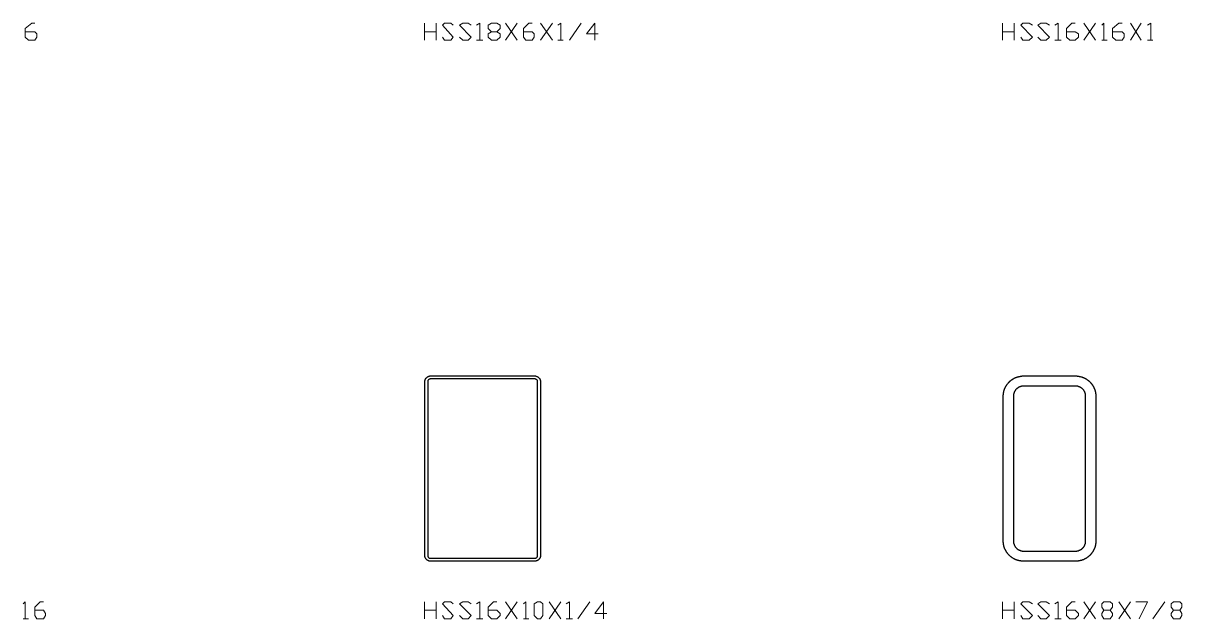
# Model space of a CAD drawing. Header units: inches. Extents: x 0 to 975, y -1305 to 34.
# Drawn here: x 615.3 to 715.4, y -355 to -303.5 of the extents above; entities that cross this region are included whole.
import ezdxf

# ---------------------------------------------------------------- set-up
doc = ezdxf.new("R2010")
doc.units = ezdxf.units.IN
doc.header["$MEASUREMENT"] = 0
doc.layers.add('AISC_STEEL', color=7, linetype='Continuous')

msp = doc.modelspace()

# ---------------------------------------------------------------- linework, layer by layer
at = {"color": 3, "lineweight": 0}
for p, q in [((649.96, -305), (649.96, -303.52)), ((649.96, -304.26), (650.97, -304.26)), ((650.97, -303.52), (650.97, -305)), ((656.97, -303.52), (657.98, -305)), ((656.97, -305), (657.98, -303.52)), ((660.01, -303.52), (661.03, -305)), ((660.01, -305), (661.03, -303.52)), ((662.5, -305), (663.51, -303.52)), ((699.94, -305), (699.94, -303.52)), ((699.94, -304.26), (700.95, -304.26)), ((700.95, -303.52), (700.95, -305)), ((706.95, -303.52), (707.96, -305)), ((706.95, -305), (707.96, -303.52)), ((711.01, -303.52), (711.93, -305)), ((711.01, -305), (711.93, -303.52)), ((654.48, -305), (655.03, -305)), ((661.49, -305), (661.95, -305)), ((704.46, -305), (705.01, -305)), ((708.52, -305), (708.98, -305)), ((712.48, -305), (712.94, -305)), ((649.96, -354.98), (649.96, -353.5)), ((650.97, -353.5), (650.97, -354.98)), ((656.97, -353.5), (657.98, -354.98)), ((656.97, -354.98), (657.98, -353.5)), ((660.75, -353.5), (661.76, -354.98)), ((660.75, -354.98), (661.76, -353.5)), ((663.24, -354.98), (664.25, -353.5)), ((699.94, -354.98), (699.94, -353.5)), ((700.95, -353.5), (700.95, -354.98)), ((706.95, -353.5), (707.96, -354.98)), ((706.95, -354.98), (707.96, -353.5)), ((709.99, -353.5), (711.01, -354.98)), ((709.99, -354.98), (711.01, -353.5)), ((712.94, -354.98), (713.96, -353.5)), ((649.96, -354.24), (650.97, -354.24)), ((699.94, -354.24), (700.95, -354.24)), ((615.29, -354.98), (615.75, -354.98)), ((654.48, -354.98), (655.03, -354.98)), ((658.54, -354.98), (659, -354.98)), ((659.73, -354.98), (659.73, -354.98)), ((662.22, -354.98), (662.78, -354.98)), ((704.46, -354.98), (705.01, -354.98))]:
    msp.add_line(p, q, dxfattribs=at)
for points in [[(615.47, -304.26), (616.3, -304.26), (616.48, -304.44), (616.48, -304.72), (616.3, -305), (615.75, -305), (615.47, -304.72), (615.47, -303.98), (616.02, -303.52), (616.3, -303.52)], [(651.53, -304.72), (651.71, -305), (652.26, -305), (652.45, -304.72), (651.53, -303.7), (651.71, -303.52), (652.26, -303.52), (652.45, -303.7)], [(653, -304.72), (653.28, -305), (653.74, -305), (654.02, -304.72), (653, -303.7), (653.28, -303.52), (653.74, -303.52), (654.02, -303.7)], [(654.48, -303.7), (654.75, -303.52), (654.75, -305)], [(656.23, -304.26), (656.51, -304.44), (656.51, -304.72), (656.23, -305), (655.77, -305), (655.49, -304.72), (655.49, -304.44), (655.77, -304.26), (656.23, -304.26), (656.51, -303.98), (656.51, -303.7), (656.23, -303.52), (655.77, -303.52), (655.49, -303.7), (655.49, -303.98), (655.77, -304.26)], [(658.54, -304.26), (659.27, -304.26), (659.46, -304.44), (659.46, -304.72), (659.27, -305), (658.72, -305), (658.54, -304.72), (658.54, -303.98), (659, -303.52), (659.27, -303.52)], [(661.49, -303.7), (661.76, -303.52), (661.76, -305)], [(664.99, -304.44), (663.98, -304.44), (664.71, -303.52), (664.71, -305)], [(701.51, -304.72), (701.69, -305), (702.25, -305), (702.52, -304.72), (701.51, -303.7), (701.69, -303.52), (702.25, -303.52), (702.52, -303.7)], [(702.98, -304.72), (703.26, -305), (703.72, -305), (704, -304.72), (702.98, -303.7), (703.26, -303.52), (703.72, -303.52), (704, -303.7)], [(704.46, -303.7), (704.74, -303.52), (704.74, -305)], [(705.47, -304.26), (706.21, -304.26), (706.49, -304.44), (706.49, -304.72), (706.21, -305), (705.75, -305), (705.47, -304.72), (705.47, -303.98), (705.93, -303.52), (706.21, -303.52)], [(708.52, -303.7), (708.7, -303.52), (708.7, -305)], [(709.44, -304.26), (710.27, -304.26), (710.45, -304.44), (710.45, -304.72), (710.27, -305), (709.72, -305), (709.44, -304.72), (709.44, -303.98), (709.99, -303.52), (710.27, -303.52)], [(712.48, -303.7), (712.76, -303.52), (712.76, -305)], [(615.29, -353.69), (615.47, -353.5), (615.47, -354.98)], [(616.3, -354.24), (617.04, -354.24), (617.22, -354.52), (617.22, -354.7), (617.04, -354.98), (616.48, -354.98), (616.3, -354.7), (616.3, -353.96), (616.76, -353.5), (617.04, -353.5)], [(651.53, -354.7), (651.71, -354.98), (652.26, -354.98), (652.45, -354.7), (651.53, -353.69), (651.71, -353.5), (652.26, -353.5), (652.45, -353.69)], [(653, -354.7), (653.28, -354.98), (653.74, -354.98), (654.02, -354.7), (653, -353.69), (653.28, -353.5), (653.74, -353.5), (654.02, -353.69)], [(654.48, -353.69), (654.75, -353.5), (654.75, -354.98)], [(655.49, -354.24), (656.23, -354.24), (656.51, -354.52), (656.51, -354.7), (656.23, -354.98), (655.77, -354.98), (655.49, -354.7), (655.49, -353.96), (655.95, -353.5), (656.23, -353.5)], [(658.54, -353.69), (658.72, -353.5), (658.72, -354.98)], [(662.22, -353.69), (662.5, -353.5), (662.5, -354.98)], [(665.73, -354.52), (664.71, -354.52), (665.45, -353.5), (665.45, -354.98)], [(701.51, -354.7), (701.69, -354.98), (702.25, -354.98), (702.52, -354.7), (701.51, -353.69), (701.69, -353.5), (702.25, -353.5), (702.52, -353.69)], [(702.98, -354.7), (703.26, -354.98), (703.72, -354.98), (704, -354.7), (702.98, -353.69), (703.26, -353.5), (703.72, -353.5), (704, -353.69)], [(704.46, -353.69), (704.74, -353.5), (704.74, -354.98)], [(705.47, -354.24), (706.21, -354.24), (706.49, -354.52), (706.49, -354.7), (706.21, -354.98), (705.75, -354.98), (705.47, -354.7), (705.47, -353.96), (705.93, -353.5), (706.21, -353.5)], [(709.25, -354.24), (709.44, -354.52), (709.44, -354.7), (709.25, -354.98), (708.7, -354.98), (708.52, -354.7), (708.52, -354.52), (708.7, -354.24), (709.25, -354.24), (709.44, -353.96), (709.44, -353.69), (709.25, -353.5), (708.7, -353.5), (708.52, -353.69), (708.52, -353.96), (708.7, -354.24)], [(711.47, -353.5), (712.48, -353.5), (711.74, -354.98)], [(715.25, -354.24), (715.43, -354.52), (715.43, -354.7), (715.25, -354.98), (714.7, -354.98), (714.51, -354.7), (714.51, -354.52), (714.7, -354.24), (715.25, -354.24), (715.43, -353.96), (715.43, -353.69), (715.25, -353.5), (714.7, -353.5), (714.51, -353.69), (714.51, -353.96), (714.7, -354.24)]]:
    msp.add_lwpolyline(points, dxfattribs=at)
msp.add_lwpolyline([(659.73, -354.98), (659.46, -354.7), (659.46, -353.69), (659.73, -353.5), (660.01, -353.5), (660.2, -353.69), (660.2, -354.7), (660.01, -354.98)], close=True, dxfattribs=at)
at = {"layer": 'AISC_STEEL'}
for points in [[(659.5, -334), (659.53, -334), (659.56, -334), (659.59, -334.01), (659.62, -334.01), (659.64, -334.02), (659.67, -334.03), (659.7, -334.04), (659.72, -334.05), (659.75, -334.07), (659.77, -334.08), (659.8, -334.1), (659.82, -334.12), (659.84, -334.14), (659.86, -334.16), (659.88, -334.18), (659.9, -334.2), (659.92, -334.23), (659.93, -334.25), (659.95, -334.28), (659.96, -334.3), (659.97, -334.33), (659.98, -334.36), (659.99, -334.38), (659.99, -334.41), (660, -334.44), (660, -334.47), (660, -334.5), (660, -349.5), (660, -349.53), (660, -349.56), (659.99, -349.59), (659.99, -349.62), (659.98, -349.64), (659.97, -349.67), (659.96, -349.7), (659.95, -349.72), (659.93, -349.75), (659.92, -349.77), (659.9, -349.8), (659.88, -349.82), (659.86, -349.84), (659.84, -349.86), (659.82, -349.88), (659.8, -349.9), (659.77, -349.92), (659.75, -349.93), (659.72, -349.95), (659.7, -349.96), (659.67, -349.97), (659.64, -349.98), (659.62, -349.99), (659.59, -349.99), (659.56, -350), (659.53, -350), (659.5, -350), (650.5, -350), (650.47, -350), (650.44, -350), (650.41, -349.99), (650.38, -349.99), (650.36, -349.98), (650.33, -349.97), (650.3, -349.96), (650.28, -349.95), (650.25, -349.93), (650.23, -349.92), (650.2, -349.9), (650.18, -349.88), (650.16, -349.86), (650.14, -349.84), (650.12, -349.82), (650.1, -349.8), (650.08, -349.77), (650.07, -349.75), (650.05, -349.72), (650.04, -349.7), (650.03, -349.67), (650.02, -349.64), (650.01, -349.62), (650.01, -349.59), (650, -349.56), (650, -349.53), (650, -349.5), (650, -334.5), (650, -334.47), (650, -334.44), (650.01, -334.41), (650.01, -334.38), (650.02, -334.36), (650.03, -334.33), (650.04, -334.3), (650.05, -334.28), (650.07, -334.25), (650.08, -334.23), (650.1, -334.2), (650.12, -334.18), (650.14, -334.16), (650.16, -334.14), (650.18, -334.12), (650.2, -334.1), (650.23, -334.08), (650.25, -334.07), (650.28, -334.05), (650.3, -334.04), (650.33, -334.03), (650.36, -334.02), (650.38, -334.01), (650.41, -334.01), (650.44, -334), (650.47, -334), (650.5, -334)], [(650.5, -334.25), (650.47, -334.25), (650.44, -334.26), (650.42, -334.26), (650.39, -334.27), (650.37, -334.29), (650.34, -334.3), (650.32, -334.32), (650.3, -334.34), (650.29, -334.37), (650.27, -334.39), (650.26, -334.42), (650.26, -334.44), (650.25, -334.47), (650.25, -334.5), (650.25, -349.5), (650.25, -349.53), (650.26, -349.56), (650.26, -349.58), (650.27, -349.61), (650.29, -349.63), (650.3, -349.66), (650.32, -349.68), (650.34, -349.7), (650.37, -349.71), (650.39, -349.73), (650.42, -349.74), (650.44, -349.74), (650.47, -349.75), (650.5, -349.75), (659.5, -349.75), (659.53, -349.75), (659.56, -349.74), (659.58, -349.74), (659.61, -349.73), (659.63, -349.71), (659.66, -349.7), (659.68, -349.68), (659.7, -349.66), (659.71, -349.63), (659.73, -349.61), (659.74, -349.58), (659.74, -349.56), (659.75, -349.53), (659.75, -349.5), (659.75, -334.5), (659.75, -334.47), (659.74, -334.44), (659.74, -334.42), (659.73, -334.39), (659.71, -334.37), (659.7, -334.34), (659.68, -334.32), (659.66, -334.3), (659.63, -334.29), (659.61, -334.27), (659.58, -334.26), (659.56, -334.26), (659.53, -334.25), (659.5, -334.25)], [(706.25, -334), (706.28, -334), (706.31, -334), (706.34, -334), (706.37, -334), (706.4, -334.01), (706.43, -334.01), (706.46, -334.01), (706.49, -334.02), (706.52, -334.02), (706.55, -334.03), (706.58, -334.03), (706.61, -334.04), (706.64, -334.04), (706.66, -334.05), (706.69, -334.06), (706.72, -334.06), (706.75, -334.07), (706.78, -334.08), (706.81, -334.09), (706.84, -334.1), (706.86, -334.11), (706.89, -334.12), (706.92, -334.13), (706.95, -334.14), (706.97, -334.16), (707, -334.17), (707.03, -334.18), (707.06, -334.2), (707.08, -334.21), (707.11, -334.22), (707.13, -334.24), (707.16, -334.25), (707.18, -334.27), (707.21, -334.29), (707.23, -334.3), (707.26, -334.32), (707.28, -334.34), (707.31, -334.36), (707.33, -334.37), (707.35, -334.39), (707.38, -334.41), (707.4, -334.43), (707.42, -334.45), (707.44, -334.47), (707.47, -334.49), (707.49, -334.51), (707.51, -334.53), (707.53, -334.56), (707.55, -334.58), (707.57, -334.6), (707.59, -334.62), (707.61, -334.65), (707.63, -334.67), (707.64, -334.69), (707.66, -334.72), (707.68, -334.74), (707.7, -334.77), (707.71, -334.79), (707.73, -334.82), (707.75, -334.84), (707.76, -334.87), (707.78, -334.89), (707.79, -334.92), (707.8, -334.94), (707.82, -334.97), (707.83, -335), (707.84, -335.03), (707.86, -335.05), (707.87, -335.08), (707.88, -335.11), (707.89, -335.14), (707.9, -335.16), (707.91, -335.19), (707.92, -335.22), (707.93, -335.25), (707.94, -335.28), (707.94, -335.31), (707.95, -335.34), (707.96, -335.36), (707.96, -335.39), (707.97, -335.42), (707.97, -335.45), (707.98, -335.48), (707.98, -335.51), (707.99, -335.54), (707.99, -335.57), (707.99, -335.6), (708, -335.63), (708, -335.66), (708, -335.69), (708, -335.72), (708, -335.75), (708, -348.25), (708, -348.28), (708, -348.31), (708, -348.34), (708, -348.37), (707.99, -348.4), (707.99, -348.43), (707.99, -348.46), (707.98, -348.49), (707.98, -348.52), (707.97, -348.55), (707.97, -348.58), (707.96, -348.61), (707.96, -348.64), (707.95, -348.66), (707.94, -348.69), (707.94, -348.72), (707.93, -348.75), (707.92, -348.78), (707.91, -348.81), (707.9, -348.84), (707.89, -348.86), (707.88, -348.89), (707.87, -348.92), (707.86, -348.95), (707.84, -348.97), (707.83, -349), (707.82, -349.03), (707.8, -349.06), (707.79, -349.08), (707.78, -349.11), (707.76, -349.13), (707.75, -349.16), (707.73, -349.18), (707.71, -349.21), (707.7, -349.23), (707.68, -349.26), (707.66, -349.28), (707.64, -349.31), (707.63, -349.33), (707.61, -349.35), (707.59, -349.38), (707.57, -349.4), (707.55, -349.42), (707.53, -349.44), (707.51, -349.47), (707.49, -349.49), (707.47, -349.51), (707.44, -349.53), (707.42, -349.55), (707.4, -349.57), (707.38, -349.59), (707.35, -349.61), (707.33, -349.63), (707.31, -349.64), (707.28, -349.66), (707.26, -349.68), (707.23, -349.7), (707.21, -349.71), (707.18, -349.73), (707.16, -349.75), (707.13, -349.76), (707.11, -349.78), (707.08, -349.79), (707.06, -349.8), (707.03, -349.82), (707, -349.83), (706.97, -349.84), (706.95, -349.86), (706.92, -349.87), (706.89, -349.88), (706.86, -349.89), (706.84, -349.9), (706.81, -349.91), (706.78, -349.92), (706.75, -349.93), (706.72, -349.94), (706.69, -349.94), (706.66, -349.95), (706.64, -349.96), (706.61, -349.96), (706.58, -349.97), (706.55, -349.97), (706.52, -349.98), (706.49, -349.98), (706.46, -349.99), (706.43, -349.99), (706.4, -349.99), (706.37, -350), (706.34, -350), (706.31, -350), (706.28, -350), (706.25, -350), (701.75, -350), (701.72, -350), (701.69, -350), (701.66, -350), (701.63, -350), (701.6, -349.99), (701.57, -349.99), (701.54, -349.99), (701.51, -349.98), (701.48, -349.98), (701.45, -349.97), (701.42, -349.97), (701.39, -349.96), (701.36, -349.96), (701.34, -349.95), (701.31, -349.94), (701.28, -349.94), (701.25, -349.93), (701.22, -349.92), (701.19, -349.91), (701.16, -349.9), (701.14, -349.89), (701.11, -349.88), (701.08, -349.87), (701.05, -349.86), (701.03, -349.84), (701, -349.83), (700.97, -349.82), (700.94, -349.8), (700.92, -349.79), (700.89, -349.78), (700.87, -349.76), (700.84, -349.75), (700.82, -349.73), (700.79, -349.71), (700.77, -349.7), (700.74, -349.68), (700.72, -349.66), (700.69, -349.64), (700.67, -349.63), (700.65, -349.61), (700.62, -349.59), (700.6, -349.57), (700.58, -349.55), (700.56, -349.53), (700.53, -349.51), (700.51, -349.49), (700.49, -349.47), (700.47, -349.44), (700.45, -349.42), (700.43, -349.4), (700.41, -349.38), (700.39, -349.35), (700.37, -349.33), (700.36, -349.31), (700.34, -349.28), (700.32, -349.26), (700.3, -349.23), (700.29, -349.21), (700.27, -349.18), (700.25, -349.16), (700.24, -349.13), (700.22, -349.11), (700.21, -349.08), (700.2, -349.06), (700.18, -349.03), (700.17, -349), (700.16, -348.97), (700.14, -348.95), (700.13, -348.92), (700.12, -348.89), (700.11, -348.86), (700.1, -348.84), (700.09, -348.81), (700.08, -348.78), (700.07, -348.75), (700.06, -348.72), (700.06, -348.69), (700.05, -348.66), (700.04, -348.64), (700.04, -348.61), (700.03, -348.58), (700.03, -348.55), (700.02, -348.52), (700.02, -348.49), (700.01, -348.46), (700.01, -348.43), (700.01, -348.4), (700, -348.37), (700, -348.34), (700, -348.31), (700, -348.28), (700, -348.25), (700, -335.75), (700, -335.72), (700, -335.69), (700, -335.66), (700, -335.63), (700.01, -335.6), (700.01, -335.57), (700.01, -335.54), (700.02, -335.51), (700.02, -335.48), (700.03, -335.45), (700.03, -335.42), (700.04, -335.39), (700.04, -335.36), (700.05, -335.34), (700.06, -335.31), (700.06, -335.28), (700.07, -335.25), (700.08, -335.22), (700.09, -335.19), (700.1, -335.16), (700.11, -335.14), (700.12, -335.11), (700.13, -335.08), (700.14, -335.05), (700.16, -335.03), (700.17, -335), (700.18, -334.97), (700.2, -334.94), (700.21, -334.92), (700.22, -334.89), (700.24, -334.87), (700.25, -334.84), (700.27, -334.82), (700.29, -334.79), (700.3, -334.77), (700.32, -334.74), (700.34, -334.72), (700.36, -334.69), (700.37, -334.67), (700.39, -334.65), (700.41, -334.62), (700.43, -334.6), (700.45, -334.58), (700.47, -334.56), (700.49, -334.53), (700.51, -334.51), (700.53, -334.49), (700.56, -334.47), (700.58, -334.45), (700.6, -334.43), (700.62, -334.41), (700.65, -334.39), (700.67, -334.37), (700.69, -334.36), (700.72, -334.34), (700.74, -334.32), (700.77, -334.3), (700.79, -334.29), (700.82, -334.27), (700.84, -334.25), (700.87, -334.24), (700.89, -334.22), (700.92, -334.21), (700.94, -334.2), (700.97, -334.18), (701, -334.17), (701.03, -334.16), (701.05, -334.14), (701.08, -334.13), (701.11, -334.12), (701.14, -334.11), (701.16, -334.1), (701.19, -334.09), (701.22, -334.08), (701.25, -334.07), (701.28, -334.06), (701.31, -334.06), (701.34, -334.05), (701.36, -334.04), (701.39, -334.04), (701.42, -334.03), (701.45, -334.03), (701.48, -334.02), (701.51, -334.02), (701.54, -334.01), (701.57, -334.01), (701.6, -334.01), (701.63, -334), (701.66, -334), (701.69, -334), (701.72, -334), (701.75, -334)], [(701.75, -334.88), (701.72, -334.88), (701.69, -334.88), (701.66, -334.88), (701.63, -334.88), (701.6, -334.89), (701.57, -334.89), (701.54, -334.9), (701.51, -334.91), (701.49, -334.92), (701.46, -334.93), (701.43, -334.94), (701.4, -334.95), (701.37, -334.96), (701.35, -334.97), (701.32, -334.99), (701.3, -335), (701.27, -335.02), (701.25, -335.04), (701.22, -335.05), (701.2, -335.07), (701.17, -335.09), (701.15, -335.11), (701.13, -335.13), (701.11, -335.15), (701.09, -335.17), (701.07, -335.2), (701.05, -335.22), (701.04, -335.25), (701.02, -335.27), (701, -335.3), (700.99, -335.32), (700.97, -335.35), (700.96, -335.37), (700.95, -335.4), (700.94, -335.43), (700.93, -335.46), (700.92, -335.49), (700.91, -335.51), (700.9, -335.54), (700.89, -335.57), (700.89, -335.6), (700.88, -335.63), (700.88, -335.66), (700.88, -335.69), (700.88, -335.72), (700.88, -335.75), (700.88, -348.25), (700.88, -348.28), (700.88, -348.31), (700.88, -348.34), (700.88, -348.37), (700.89, -348.4), (700.89, -348.43), (700.9, -348.46), (700.91, -348.49), (700.92, -348.51), (700.93, -348.54), (700.94, -348.57), (700.95, -348.6), (700.96, -348.63), (700.97, -348.65), (700.99, -348.68), (701, -348.7), (701.02, -348.73), (701.04, -348.75), (701.05, -348.78), (701.07, -348.8), (701.09, -348.83), (701.11, -348.85), (701.13, -348.87), (701.15, -348.89), (701.17, -348.91), (701.2, -348.93), (701.22, -348.95), (701.25, -348.96), (701.27, -348.98), (701.3, -349), (701.32, -349.01), (701.35, -349.03), (701.37, -349.04), (701.4, -349.05), (701.43, -349.06), (701.46, -349.07), (701.49, -349.08), (701.51, -349.09), (701.54, -349.1), (701.57, -349.11), (701.6, -349.11), (701.63, -349.12), (701.66, -349.12), (701.69, -349.12), (701.72, -349.12), (701.75, -349.12), (706.25, -349.12), (706.28, -349.12), (706.31, -349.12), (706.34, -349.12), (706.37, -349.12), (706.4, -349.11), (706.43, -349.11), (706.46, -349.1), (706.49, -349.09), (706.51, -349.08), (706.54, -349.07), (706.57, -349.06), (706.6, -349.05), (706.63, -349.04), (706.65, -349.03), (706.68, -349.01), (706.7, -349), (706.73, -348.98), (706.75, -348.96), (706.78, -348.95), (706.8, -348.93), (706.83, -348.91), (706.85, -348.89), (706.87, -348.87), (706.89, -348.85), (706.91, -348.83), (706.93, -348.8), (706.95, -348.78), (706.96, -348.75), (706.98, -348.73), (707, -348.7), (707.01, -348.68), (707.03, -348.65), (707.04, -348.63), (707.05, -348.6), (707.06, -348.57), (707.07, -348.54), (707.08, -348.51), (707.09, -348.49), (707.1, -348.46), (707.11, -348.43), (707.11, -348.4), (707.12, -348.37), (707.12, -348.34), (707.12, -348.31), (707.12, -348.28), (707.12, -348.25), (707.12, -335.75), (707.12, -335.72), (707.12, -335.69), (707.12, -335.66), (707.12, -335.63), (707.11, -335.6), (707.11, -335.57), (707.1, -335.54), (707.09, -335.51), (707.08, -335.49), (707.07, -335.46), (707.06, -335.43), (707.05, -335.4), (707.04, -335.37), (707.03, -335.35), (707.01, -335.32), (707, -335.3), (706.98, -335.27), (706.96, -335.25), (706.95, -335.22), (706.93, -335.2), (706.91, -335.17), (706.89, -335.15), (706.87, -335.13), (706.85, -335.11), (706.83, -335.09), (706.8, -335.07), (706.78, -335.05), (706.75, -335.04), (706.73, -335.02), (706.7, -335), (706.68, -334.99), (706.65, -334.97), (706.63, -334.96), (706.6, -334.95), (706.57, -334.94), (706.54, -334.93), (706.51, -334.92), (706.49, -334.91), (706.46, -334.9), (706.43, -334.89), (706.4, -334.89), (706.37, -334.88), (706.34, -334.88), (706.31, -334.88), (706.28, -334.88), (706.25, -334.88)]]:
    msp.add_lwpolyline(points, close=True, dxfattribs=at)

doc.saveas('drawing.dxf')
